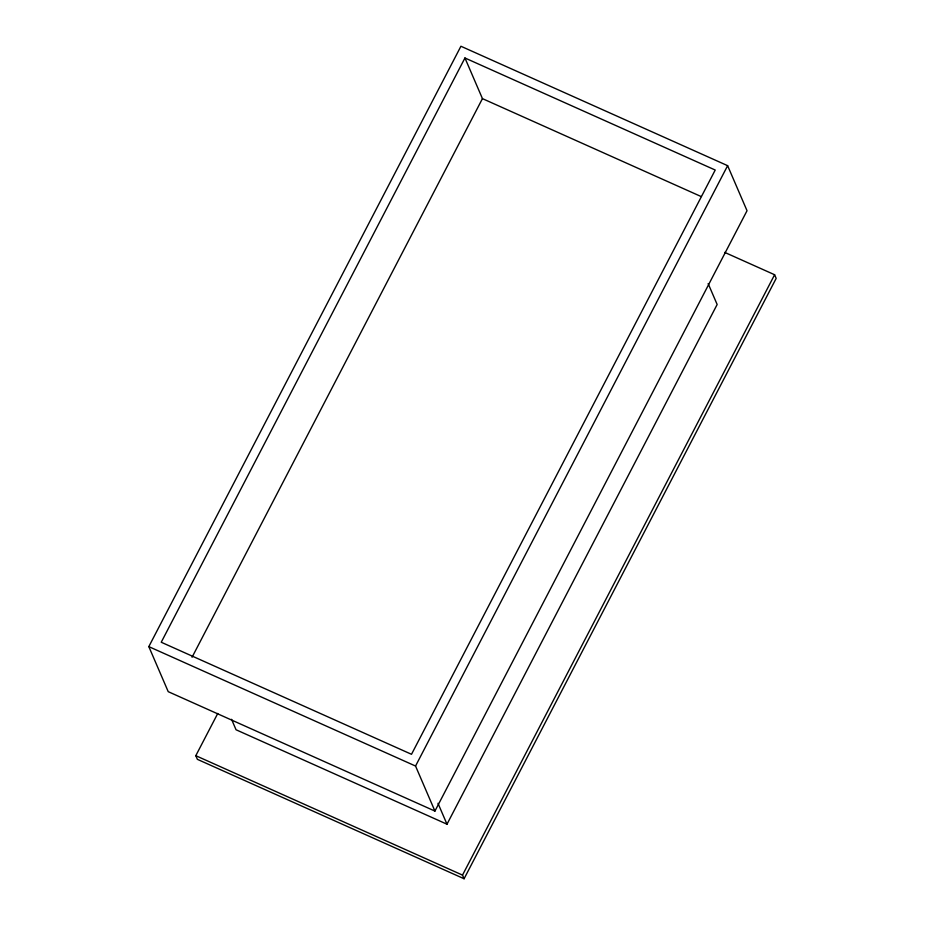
<?xml version="1.0" encoding="UTF-8"?>
<svg xmlns="http://www.w3.org/2000/svg" width="925" height="925" viewBox="0 0 925 925"><rect width="100%" height="100%" fill="white"/><g stroke="black" fill="none" stroke-linecap="round" stroke-linejoin="round"><path stroke-width="1.39" d="M148.821 646.621L460.916 46.25L727.628 165.667L747.03 210.715L434.935 811.086L168.223 691.669L148.821 646.621L415.545 766.039L434.935 811.086M464.951 57.986L161.239 642.239L411.509 754.291L715.222 170.038L464.951 57.986L482.445 98.628L701.115 196.528M192.053 657.259L482.445 98.628M724.68 252.386L774.607 274.737L776.179 278.379L464.084 878.75L197.372 759.332L195.799 755.69L217.757 713.452M415.545 766.039L727.628 165.667M231.551 719.315L236.048 729.767L446.995 824.21L717.153 304.498L708.145 283.593M464.084 878.75L462.512 875.108L774.607 274.737M195.799 755.69L462.512 875.108M437.988 803.305L446.995 824.21"/></g></svg>
